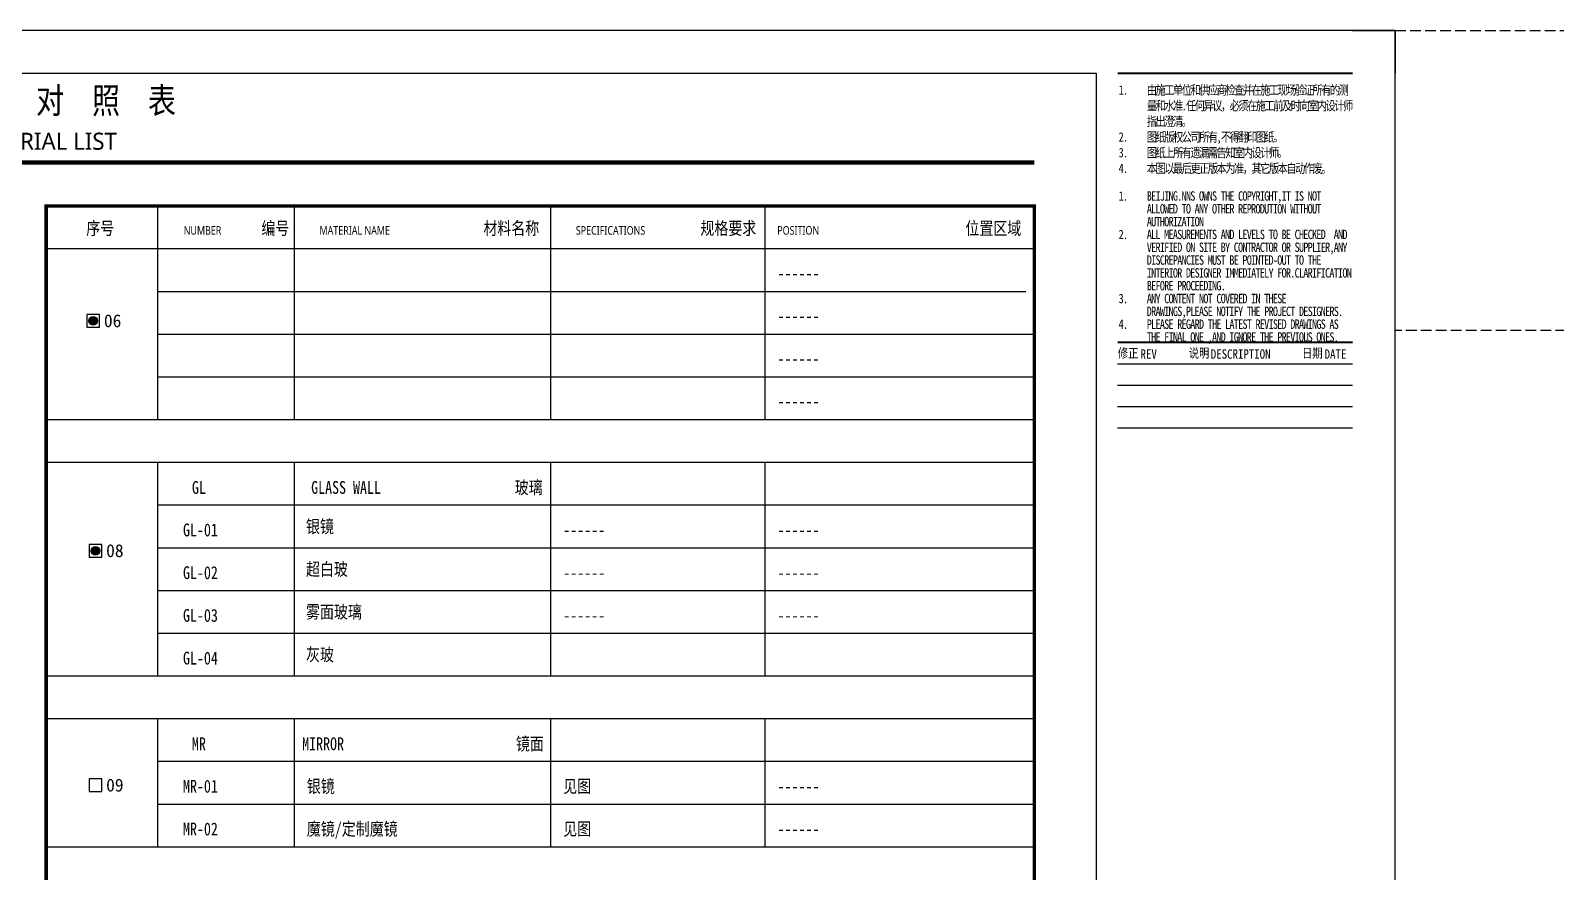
# Paper-space layout '布局' of a CAD drawing. Header units: millimetres. Extents: x -7887 to 894, y 542 to 1297.
# Drawn here: x -2220.1 to -1863.1, y 765.4 to 962.3 of the extents above; entities that cross this region are included whole.
import ezdxf
from ezdxf.enums import TextEntityAlignment as Align

# ---------------------------------------------------------------- set-up
doc = ezdxf.new("R2010")
doc.units = ezdxf.units.MM
doc.header["$LTSCALE"] = 10
doc.linetypes.add('DASH', pattern=[0.35, 0.25, -0.1])
for name, color, linetype in [('008-顶面文字标注', 3, 'Continuous'), ('AXIS_TEXT', 7, 'Continuous'), ('BJ-材料文字索引', 136, 'DASH'), ('ID_Anno_Dims', 3, 'Continuous'), ('ID_Elev_Pen 8', 8, 'Continuous'), ('Lm-text', 2, 'Continuous'), ('NW-01-尺寸标注', 252, 'Continuous'), ('T-TTLB-1', 1, 'Continuous'), ('Tk-line', 2, 'Continuous')]:
    doc.layers.add(name, color=color, linetype=linetype)
doc.layers.add('TXT【文字】', color=42, linetype='Continuous', lineweight=0)
doc.styles.add('!PYH.V2008_note', font='')
doc.styles.add('宋体', font='', dxfattribs={"width": 0.8})
doc.styles.add('黑体', font='', dxfattribs={"width": 0.8, "height": 3})
doc.styles.get('!PYH.V2008_note').set_extended_font_data('SimSun')
doc.styles.get('宋体').set_extended_font_data('SimSun')
doc.styles.get('黑体').set_extended_font_data('Microsoft YaHei')

# ---------------------------------------------------------------- blocks, each defined once
blk = doc.blocks.new('A$C68CF184B')
at = {"layer": 'Lm-text', "ltscale": 0.5}
h = blk.add_hatch(color=1, dxfattribs=at)
edge = h.paths.add_edge_path()
edge.add_arc((0, 0), 1, 0, 360)
at = {"layer": 'Lm-text', "color": 1, "ltscale": 0.5}
blk.add_circle((0, 0), 1, dxfattribs=at)
at = {"layer": 'Tk-line', "color": 7, "ltscale": 0.5}
blk.add_lwpolyline([(-1.5, -1.5), (1.5, -1.5), (1.5, 1.5), (-1.5, 1.5)], close=True, dxfattribs=at)
blk = doc.blocks.new('*U320')
at = {"color": 0}
blk.add_blockref('A$C68CF184B', (0, 0), dxfattribs=at)
blk = doc.blocks.new('A$C01120509')
at = {"layer": 'Tk-line', "color": 7, "ltscale": 0.5}
blk.add_lwpolyline([(-3, 0), (0, 0), (0, 3), (-3, 3)], close=True, dxfattribs=at)
blk = doc.blocks.new('*U319')
at = {"color": 0}
blk.add_blockref('A$C01120509', (1.5, -1.5), dxfattribs=at)
blk = doc.blocks.new('11111')
at = {"color": 1, "const_width": 0.5}
for points in [[(3716.32, 6139.96), (3771.32, 6139.96)], [(3716.32, 6076.96), (3771.32, 6076.96)]]:
    blk.add_lwpolyline(points, dxfattribs=at)
at = {"layer": 'AXIS_TEXT', "color": 8}
for points in [[(3716.32, 6071.96), (3771.32, 6071.96)], [(3716.32, 6066.96), (3771.32, 6066.96)], [(3716.32, 6061.96), (3771.32, 6061.96)], [(3716.32, 6056.96), (3771.32, 6056.96)]]:
    blk.add_lwpolyline(points, dxfattribs=at)
at = {"layer": 'ID_Anno_Dims', "color": 8}
blk.add_lwpolyline([(3771.32, 6149.96), (3781.32, 6149.96), (3781.32, 6139.96)], dxfattribs=at)
at = {"layer": 'T-TTLB-1'}
blk.add_lwpolyline([(3212.32, 6139.96), (3711.32, 6139.96), (3711.32, 5739.96), (3212.32, 5739.96)], close=True, dxfattribs=at)
at = {"layer": 'AXIS_TEXT', "color": 8, "style": '宋体', "width": 0.849286}
for s, p in [('REV', (3721.69, 6073.13)), ('DESCRIPTION', (3738.13, 6073.13)), ('DATE', (3764.77, 6073.13))]:
    blk.add_text(s, height=2.2, dxfattribs=at).set_placement(p)
at = {"layer": 'AXIS_TEXT', "color": 4, "char_height": 2.2, "width": 55, "attachment_point": 1, "style": '宋体'}
for s, insert in [('\\pi-6.6,l6.6,t6.6;{\\T0.8;1.^I由施工单位和供应商检查并在施工现场验证所有的测量和水准.任何异议，必须在施工前及时向室内设计师指出澄清。\\P2.^I图纸版权公司所有,不得翻印图纸。\\P3.^I图纸上所有遗漏需告知室内设计师。\\P4.^I本图以最后更正版本为准，其它版本自动作废。}', (3716.55, 6137.14)), ('{\\fSimSun|b0|i0|c134|p2;修正\\fﾲﾨﾲﾨﾺﾆﾼﾚﾺￚ|b0|i0|c136|p1;    }', (3716.37, 6075.56)), ('{\\fSimSun|b0|i0|c134|p2;说明\\fﾲﾨﾲﾨﾺﾆﾼﾚﾺￚ|b0|i0|c136|p1;    }', (3732.97, 6075.56)), ('{\\fSimSun|b0|i0|c134|p2;日期\\fﾲﾨﾲﾨﾺﾆﾼﾚﾺￚ|b0|i0|c136|p1;    }', (3759.5, 6075.56))]:
    blk.add_mtext(s, dxfattribs=dict(at, insert=insert))
at = {"layer": 'AXIS_TEXT', "color": 8, "insert": (3716.54, 6112.33), "char_height": 2.2, "width": 55, "attachment_point": 1, "line_spacing_factor": 0.818182, "style": '宋体'}
blk.add_mtext('\\pi-6.6,l6.6,t6.6;{\\T0.8;1.^IBEIJING.NNS OWNS THE COPYRIGHT,IT IS NOT ALLOWED TO ANY OTHER REPRODUTION WITHOUT AUTHORIZATION\\P2.^IALL MEASUREMENTS AND LEVELS TO BE CHECKED  AND VERIFIED ON SITE BY CONTRACTOR OR SUPPLIER,ANY DISCREPANCIES MUST BE POINTED-OUT TO THE INTERIOR DESIGNER IMMEDIATELY FOR.CLARIFICATION BEFORE PROCEEDING.\\P3.^IANY CONTENT NOT COVERED IN THESE DRAWINGS,PLEASE NOTIFY THE PROJECT DESIGNERS.\\P4.^IPLEASE REGARD THE LATEST REVISED DRAWINGS AS THE FINAL ONE ,AND IGNORE THE PREVIOUS ONES.}', dxfattribs=at)

psp = doc.layouts.new('布局')

# ---------------------------------------------------------------- linework, layer by layer
at = {"color": 147}
for p, q in [((-2216.439, 911.216), (-1985.105, 911.216)), ((-2216.439, 911.216), (-1985.105, 911.216)), ((-2216.439, 911.216), (-1985.105, 911.216)), ((-2216.439, 911.216), (-1985.105, 911.216)), ((-2190.365, 911.216), (-1987.068, 911.216)), ((-2190.365, 901.216), (-1987.068, 901.216)), ((-2190.365, 891.216), (-1985.105, 891.216)), ((-2190.365, 891.216), (-1987.068, 891.216)), ((-2190.365, 881.216), (-1985.105, 881.216)), ((-2190.365, 881.216), (-1987.068, 881.216)), ((-2216.439, 871.216), (-1985.105, 871.216)), ((-2216.439, 861.216), (-1985.105, 861.216)), ((-2190.365, 851.216), (-1985.105, 851.216)), ((-2190.365, 841.216), (-1985.105, 841.216)), ((-2190.365, 831.216), (-1985.105, 831.216)), ((-2190.365, 821.216), (-1985.105, 821.216)), ((-2216.439, 811.216), (-1985.105, 811.216)), ((-2216.439, 801.216), (-1985.105, 801.216)), ((-2190.365, 791.216), (-1985.105, 791.216)), ((-2190.365, 781.216), (-1985.105, 781.216)), ((-2216.439, 771.216), (-1985.105, 771.216))]:
    psp.add_line(p, q, dxfattribs=at)
at = {"color": 147, "const_width": 0.8}
psp.add_lwpolyline([(-2216.439, 570.183), (-1985.105, 570.183), (-1985.105, 921.216), (-2216.439, 921.216)], close=True, dxfattribs=at)
at = {"color": 147}
for points in [[(-2190.365, 921.216), (-2190.365, 871.216)], [(-2158.402, 921.216), (-2158.402, 871.216)], [(-2098.402, 921.216), (-2098.402, 871.216)], [(-2048.227, 921.216), (-2048.227, 871.216)], [(-2190.365, 861.216), (-2190.365, 811.216)], [(-2158.402, 861.216), (-2158.402, 811.216)], [(-2098.402, 861.216), (-2098.402, 811.216)], [(-2048.227, 861.216), (-2048.227, 811.216)], [(-2190.365, 801.216), (-2190.365, 771.216)], [(-2158.402, 801.216), (-2158.402, 771.216)], [(-2098.402, 801.216), (-2098.402, 771.216)], [(-2048.227, 801.216), (-2048.227, 771.216)]]:
    psp.add_lwpolyline(points, dxfattribs=at)
at = {"layer": '008-顶面文字标注', "color": 8}
psp.add_lwpolyline([(-2494.605, 542.276), (-1900.605, 542.276), (-1900.605, 962.276), (-2494.605, 962.276)], close=True, dxfattribs=at)
at = {"layer": 'BJ-材料文字索引'}
psp.add_lwpolyline([(-1900.605, 962.276), (-1825.605, 962.276), (-1825.605, 892.081), (-1900.605, 892.081)], close=True, dxfattribs=at)
at = {"layer": 'ID_Elev_Pen 8', "color": 147, "linetype": 'Continuous', "const_width": 1}
psp.add_lwpolyline([(-2455.106, 931.361), (-1985.105, 931.361)], dxfattribs=at)

# ---------------------------------------------------------------- block references
at = {"color": 77}
for name, p in [('*U320', (-2205.417, 894.309)), ('*U320', (-2204.899, 840.496)), ('*U319', (-2204.899, 785.608))]:
    psp.add_blockref(name, p, dxfattribs=at)
at = {"layer": 'NW-01-尺寸标注', "linetype": 'ByBlock'}
psp.add_blockref('11111', (-5681.926, -5187.687), dxfattribs=at)

# ---------------------------------------------------------------- texts
at = {"color": 147, "style": '宋体', "width": 0.8}
for s, p in [('序号', (-2207.054, 914.484, -6.38)), ('编号', (-2166.058, 914.484, -6.38)), ('材料名称', (-2114.092, 914.484, -6.38)), ('规格要求', (-2063.289, 914.484, 1.39)), ('位置区域', (-2001.259, 914.484))]:
    psp.add_text(s, height=3, dxfattribs=at).set_placement(p)
at = {"color": 8, "style": '黑体', "width": 0.8}
for s, p in [('NUMBER', (-2184.245, 914.484, -14.151)), ('MATERIAL NAME', (-2152.439, 914.484, -14.151)), ('SPECIFICATIONS', (-2092.439, 914.484, -14.151)), ('POSITION', (-2045.286, 914.484, -14.151))]:
    psp.add_text(s, height=2, dxfattribs=at).set_placement(p)
at = {"color": 77, "style": '宋体', "width": 0.8}
for s, p in [('------', (-2045.227, 903.989, -15.54)), ('------', (-2045.227, 893.989, -15.54)), ('------', (-2045.227, 883.989, -15.54)), ('------', (-2045.227, 873.989, -15.54)), ('GL', (-2182.315, 853.811, 15.54)), ('GLASS WALL', (-2154.402, 853.811, -15.54)), ('玻璃', (-2106.741, 853.811, 7.77)), ('GL-01', (-2184.402, 843.868, -15.54)), ('银镜', (-2155.613, 844.689, -15.54)), ('------', (-2095.402, 843.868, -7.77)), ('------', (-2045.227, 843.868, -15.54)), ('GL-02', (-2184.402, 833.868, -15.54)), ('超白玻', (-2155.613, 834.689, -15.54)), ('------', (-2095.402, 833.868, -7.77)), ('------', (-2045.227, 833.868, -15.54)), ('GL-03', (-2184.402, 823.868, -15.54)), ('雾面玻璃', (-2155.613, 824.689, -15.54)), ('------', (-2095.402, 823.868, -7.77)), ('------', (-2045.227, 823.868, -15.54)), ('灰玻', (-2155.613, 814.689, -15.54)), ('GL-04', (-2184.402, 813.868, -15.54)), ('MR', (-2182.315, 793.811, 15.54)), ('MIRROR', (-2156.508, 793.811, -15.54)), ('镜面', (-2106.474, 793.811, 7.77)), ('MR-01', (-2184.402, 783.868, -15.54)), ('银镜', (-2155.425, 783.868, -15.54)), ('见图 ', (-2095.402, 783.868, -15.54)), ('------', (-2045.227, 783.868, -15.54)), ('MR-02', (-2184.402, 773.868, -15.54)), ('魔镜/定制魔镜', (-2155.425, 773.868, -15.54)), ('见图 ', (-2095.402, 773.868, -15.54)), ('------', (-2045.227, 773.868, -15.54))]:
    psp.add_text(s, height=3, dxfattribs=at).set_placement(p)
at = {"color": 77, "style": '!PYH.V2008_note'}
for s, p in [('06', (-2200.877, 894.309)), ('08', (-2200.359, 840.496)), ('09', (-2200.359, 785.608))]:
    psp.add_text(s, height=3, dxfattribs=at).set_placement(p, align=Align.MIDDLE)
at = {"layer": 'TXT【文字】', "style": '黑体'}
psp.add_text('MATERIAL LIST', height=4, dxfattribs=at).set_placement((-2218.129, 936.361), align=Align.MIDDLE_CENTER)
at = {"layer": 'TXT【文字】'}
note = psp.add_mtext_dynamic_manual_height_columns('\\pi55.4418;{\\T2;材料对照表 \\P}', width=149.07551, gutter_width=1750, heights=[11.222, 0], dxfattribs=dict(at, insert=(-2300.426, 948.895), char_height=6, attachment_point=1, style='黑体'))

doc.saveas('drawing.dxf')
